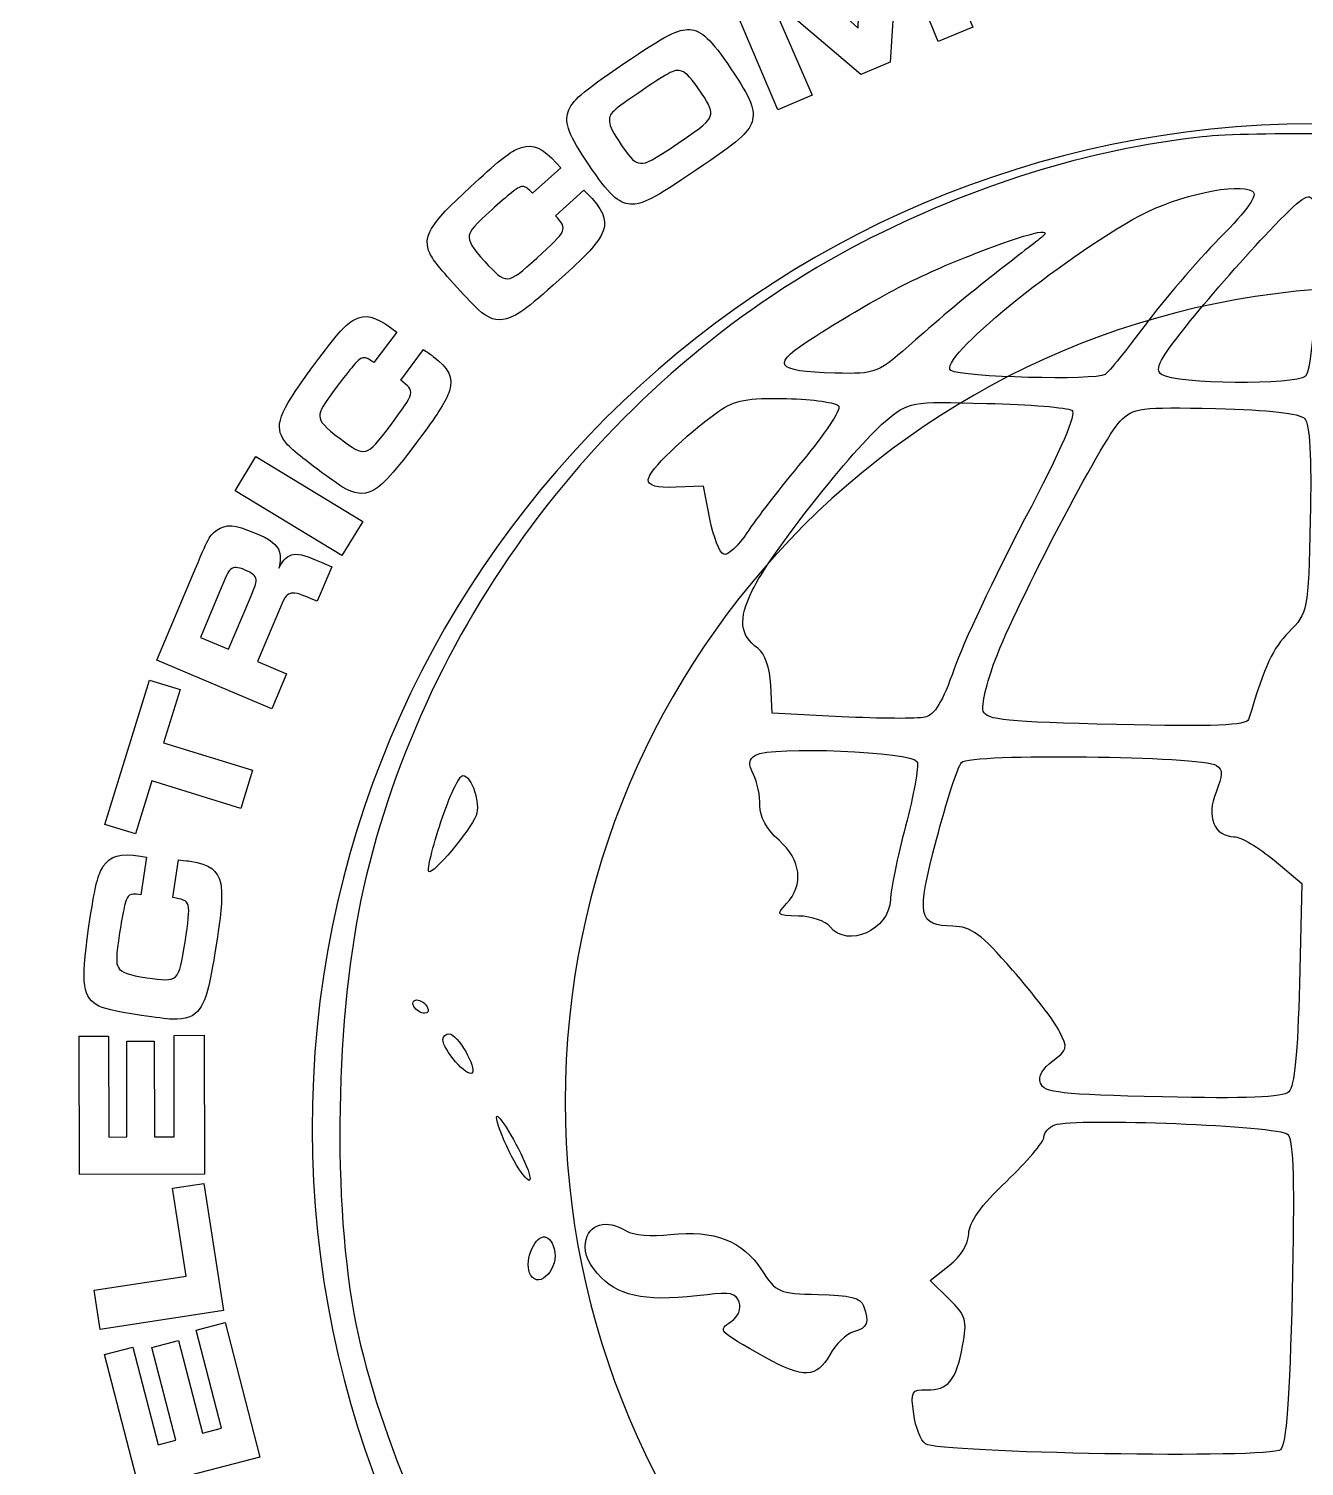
# Model space of a CAD drawing. Header units: millimetres. Extents: x -116 to 73, y -28 to 90.
# Drawn here: x -36.08 to -22.1, y 35.72 to 51.48 of the extents above; entities that cross this region are included whole.
import ezdxf

# ---------------------------------------------------------------- set-up
doc = ezdxf.new("R2010")
doc.units = ezdxf.units.MM
doc.header["$MEASUREMENT"] = 0
doc.layers.add('Layer 1', color=7, linetype='Continuous')

msp = doc.modelspace()

# ---------------------------------------------------------------- linework, layer by layer
at = {"layer": 'Layer 1', "color": 250, "lineweight": 20}
msp.add_open_spline([(-56.5218, 87.4031), (-56.5218, 88.9984), (-55.2166, 90.3036), (-53.6213, 90.3036), (-53.6213, 90.3036), (-53.6213, 90.3036), (10.5777, 90.3036), (10.5777, 90.3036), (10.5777, 90.3036), (12.173, 90.3036), (13.4782, 88.9984), (13.4782, 87.4031), (13.4782, 87.4031), (13.4782, 87.4031), (3.4619, -21.7099), (3.4619, -21.7099), (3.4619, -21.7099), (3.4781, -24.859), (0.6405, -27.6964), (-2.8278, -27.6964), (-2.8278, -27.6964), (-2.8278, -27.6964), (-40.2158, -27.6964), (-40.2158, -27.6964), (-40.2158, -27.6964), (-43.6841, -27.6964), (-46.5217, -24.859), (-46.5078, -21.6863), (-46.5078, -21.6863), (-46.5078, -21.6863), (-56.5218, 87.4031), (-56.5218, 87.4031)], degree=3, knots=[0, 0, 0, 0, 0.1111111, 0.1111111, 0.1111111, 0.1111111, 0.2222222, 0.2222222, 0.2222222, 0.2222222, 0.3333333, 0.3333333, 0.3333333, 0.3333333, 0.4444444, 0.4444444, 0.4444444, 0.4444444, 0.5555556, 0.5555556, 0.5555556, 0.5555556, 0.6666667, 0.6666667, 0.6666667, 0.6666667, 0.7777778, 0.7777778, 0.7777778, 0.7777778, 1, 1, 1, 1], dxfattribs=at)
at = {"layer": 'Layer 1', "color": 250}
for points, knots in [([(-28.407, 51.8489), (-28.407, 51.8489), (-27.8724, 50.5887), (-27.8724, 50.5887), (-27.8724, 50.5887), (-27.8724, 50.5887), (-27.4945, 50.7489), (-27.4945, 50.7489), (-27.4945, 50.7489), (-27.4945, 50.7489), (-27.9039, 51.6878), (-27.9039, 51.6878), (-27.9039, 51.6878), (-27.9039, 51.6878), (-27.8359, 51.7166), (-27.8359, 51.7166), (-27.8359, 51.7166), (-27.8359, 51.7166), (-26.9616, 50.9749), (-26.9616, 50.9749), (-26.9616, 50.9749), (-26.9616, 50.9749), (-26.6424, 51.1103), (-26.6424, 51.1103), (-26.6424, 51.1103), (-26.6424, 51.1103), (-26.568, 52.2544), (-26.568, 52.2544), (-26.568, 52.2544), (-26.568, 52.2544), (-26.5037, 52.2817), (-26.5037, 52.2817), (-26.5037, 52.2817), (-26.5037, 52.2817), (-26.1133, 51.3348), (-26.1133, 51.3348), (-26.1133, 51.3348), (-26.1133, 51.3348), (-25.7354, 51.4951), (-25.7354, 51.4951), (-25.7354, 51.4951), (-25.7354, 51.4951), (-26.27, 52.7553), (-26.27, 52.7553), (-26.27, 52.7553), (-26.27, 52.7553), (-26.9615, 52.4621), (-26.9615, 52.4621), (-26.9615, 52.4621), (-26.9615, 52.4621), (-26.9905, 51.4844), (-26.9905, 51.4844), (-26.9905, 51.4844), (-26.9905, 51.4844), (-27.7117, 52.1438), (-27.7117, 52.1438), (-27.7117, 52.1438), (-27.7117, 52.1438), (-28.407, 51.8489), (-28.407, 51.8489)], [0, 0, 0, 0, 0.0625, 0.0625, 0.0625, 0.0625, 0.125, 0.125, 0.125, 0.125, 0.1875, 0.1875, 0.1875, 0.1875, 0.25, 0.25, 0.25, 0.25, 0.3125, 0.3125, 0.3125, 0.3125, 0.375, 0.375, 0.375, 0.375, 0.4375, 0.4375, 0.4375, 0.4375, 0.5, 0.5, 0.5, 0.5, 0.5625, 0.5625, 0.5625, 0.5625, 0.625, 0.625, 0.625, 0.625, 0.6875, 0.6875, 0.6875, 0.6875, 0.75, 0.75, 0.75, 0.75, 0.8125, 0.8125, 0.8125, 0.8125, 0.875, 0.875, 0.875, 0.875, 1, 1, 1, 1]), ([(-29.559, 51.0941), (-30.0299, 50.7755), (-30.1295, 50.6883), (-30.1726, 50.5651), (-30.1726, 50.5651), (-30.2127, 50.4413), (-30.1607, 50.3056), (-29.9478, 49.9911), (-29.9478, 49.9911), (-29.7236, 49.6595), (-29.621, 49.5629), (-29.4883, 49.5536), (-29.4883, 49.5536), (-29.3579, 49.5476), (-29.2382, 49.6088), (-28.7656, 49.9285), (-28.7656, 49.9285), (-28.2997, 50.2436), (-28.1984, 50.3319), (-28.1554, 50.4552), (-28.1554, 50.4552), (-28.1147, 50.5818), (-28.1652, 50.7113), (-28.3859, 51.0377), (-28.3859, 51.0377), (-28.6056, 51.3624), (-28.7082, 51.4591), (-28.8396, 51.4667), (-28.8396, 51.4667), (-28.9701, 51.4727), (-29.0882, 51.4126), (-29.559, 51.0941)], [0, 0, 0, 0, 0.1111111, 0.1111111, 0.1111111, 0.1111111, 0.2222222, 0.2222222, 0.2222222, 0.2222222, 0.3333333, 0.3333333, 0.3333333, 0.3333333, 0.4444444, 0.4444444, 0.4444444, 0.4444444, 0.5555556, 0.5555556, 0.5555556, 0.5555556, 0.6666667, 0.6666667, 0.6666667, 0.6666667, 0.7777778, 0.7777778, 0.7777778, 0.7777778, 1, 1, 1, 1]), ([(-29.3601, 50.8), (-29.0422, 51.0151), (-28.9979, 51.0376), (-28.9289, 51.0124), (-28.9289, 51.0124), (-28.8735, 50.9929), (-28.8184, 50.9335), (-28.7092, 50.7719), (-28.7092, 50.7719), (-28.6172, 50.6359), (-28.5946, 50.577), (-28.613, 50.5199), (-28.613, 50.5199), (-28.6342, 50.456), (-28.6909, 50.4078), (-28.9646, 50.2226), (-28.9646, 50.2226), (-29.2451, 50.0328), (-29.3109, 49.9983), (-29.3781, 50.0023), (-29.3781, 50.0023), (-29.4407, 50.007), (-29.482, 50.046), (-29.5774, 50.1872), (-29.5774, 50.1872), (-29.6786, 50.3368), (-29.7143, 50.4043), (-29.7182, 50.4611), (-29.7182, 50.4611), (-29.7255, 50.5453), (-29.6933, 50.5747), (-29.3601, 50.8)], [0, 0, 0, 0, 0.1111111, 0.1111111, 0.1111111, 0.1111111, 0.2222222, 0.2222222, 0.2222222, 0.2222222, 0.3333333, 0.3333333, 0.3333333, 0.3333333, 0.4444444, 0.4444444, 0.4444444, 0.4444444, 0.5555556, 0.5555556, 0.5555556, 0.5555556, 0.6666667, 0.6666667, 0.6666667, 0.6666667, 0.7777778, 0.7777778, 0.7777778, 0.7777778, 1, 1, 1, 1]), ([(-20.2673, 50.2499), (-20.1278, 50.232), (-19.6885, 50.1411), (-19.2911, 50.0478), (-19.2911, 50.0478), (-15.4871, 49.1547), (-12.2292, 45.8637), (-11.3858, 42.0622), (-11.3858, 42.0622), (-10.9346, 40.0288), (-11.1515, 37.2193), (-11.8955, 35.4616), (-11.8955, 35.4616), (-12.4704, 34.1033), (-13.5526, 32.5607), (-14.6122, 31.5891), (-14.6122, 31.5891), (-15.982, 30.3332), (-18.2807, 29.2204), (-20.0947, 28.9352), (-20.0947, 28.9352), (-21.8129, 28.665), (-24.0633, 28.8422), (-25.516, 29.3619), (-25.516, 29.3619), (-26.2528, 29.6256), (-27.7842, 30.4557), (-28.4553, 30.9552), (-28.4553, 30.9552), (-29.2481, 31.5453), (-30.3156, 32.656), (-30.8578, 33.455), (-30.8578, 33.455), (-31.614, 34.5693), (-32.3009, 36.1989), (-32.5192, 37.3966), (-32.5192, 37.3966), (-32.7695, 38.7698), (-32.7112, 40.8498), (-32.3849, 42.1906), (-32.3849, 42.1906), (-31.6644, 45.1515), (-29.6347, 47.744), (-26.9498, 49.1333), (-26.9498, 49.1333), (-25.742, 49.7583), (-24.4818, 50.1498), (-23.2222, 50.2915), (-23.2222, 50.2915), (-22.6945, 50.3508), (-20.8526, 50.3249), (-20.2673, 50.2499)], [0, 0, 0, 0, 0.0714286, 0.0714286, 0.0714286, 0.0714286, 0.1428571, 0.1428571, 0.1428571, 0.1428571, 0.2142857, 0.2142857, 0.2142857, 0.2142857, 0.2857143, 0.2857143, 0.2857143, 0.2857143, 0.3571429, 0.3571429, 0.3571429, 0.3571429, 0.4285714, 0.4285714, 0.4285714, 0.4285714, 0.5, 0.5, 0.5, 0.5, 0.5714286, 0.5714286, 0.5714286, 0.5714286, 0.6428571, 0.6428571, 0.6428571, 0.6428571, 0.7142857, 0.7142857, 0.7142857, 0.7142857, 0.7857143, 0.7857143, 0.7857143, 0.7857143, 0.8571429, 0.8571429, 0.8571429, 0.8571429, 1, 1, 1, 1]), ([(-30.3093, 49.4274), (-30.1741, 49.2756), (-30.1772, 49.2699), (-30.5143, 48.9634), (-30.5143, 48.9634), (-30.8407, 48.6664), (-30.8494, 48.6668), (-31.0842, 48.925), (-31.0842, 48.925), (-31.2223, 49.0769), (-31.2655, 49.1486), (-31.2552, 49.2106), (-31.2552, 49.2106), (-31.2468, 49.2654), (-31.1962, 49.3226), (-31.0049, 49.4966), (-31.0049, 49.4966), (-30.935, 49.5601), (-30.8412, 49.64), (-30.7899, 49.6811), (-30.7899, 49.6811), (-30.7188, 49.7374), (-30.6877, 49.7517), (-30.6604, 49.7462), (-30.6604, 49.7462), (-30.633, 49.7405), (-30.6175, 49.7296), (-30.5607, 49.6732), (-30.5607, 49.6732), (-30.5607, 49.6732), (-30.2524, 49.9535), (-30.2524, 49.9535), (-30.2524, 49.9535), (-30.2524, 49.9535), (-30.298, 50.0036), (-30.298, 50.0036), (-30.298, 50.0036), (-30.4499, 50.1707), (-30.551, 50.2148), (-30.6837, 50.1745), (-30.6837, 50.1745), (-30.7824, 50.1457), (-30.8878, 50.0664), (-31.1474, 49.8302), (-31.1474, 49.8302), (-31.6667, 49.3578), (-31.7586, 49.2272), (-31.7003, 49.047), (-31.7003, 49.047), (-31.6721, 48.9673), (-31.6023, 48.8754), (-31.3911, 48.6431), (-31.3911, 48.6431), (-31.2847, 48.5262), (-31.203, 48.4423), (-31.1586, 48.3996), (-31.1586, 48.3996), (-31.0427, 48.2967), (-30.9555, 48.268), (-30.8466, 48.2977), (-30.8466, 48.2977), (-30.7243, 48.3311), (-30.5858, 48.435), (-30.2002, 48.7858), (-30.2002, 48.7858), (-29.9678, 48.9972), (-29.8652, 49.1099), (-29.808, 49.2119), (-29.808, 49.2119), (-29.7378, 49.3451), (-29.7645, 49.4568), (-29.9095, 49.6162), (-29.9095, 49.6162), (-29.9233, 49.6314), (-29.9455, 49.6528), (-29.9996, 49.7091), (-29.9996, 49.7091), (-29.9996, 49.7091), (-30.3093, 49.4274), (-30.3093, 49.4274)], [0, 0, 0, 0, 0.047619, 0.047619, 0.047619, 0.047619, 0.0952381, 0.0952381, 0.0952381, 0.0952381, 0.1428571, 0.1428571, 0.1428571, 0.1428571, 0.1904762, 0.1904762, 0.1904762, 0.1904762, 0.2380952, 0.2380952, 0.2380952, 0.2380952, 0.2857143, 0.2857143, 0.2857143, 0.2857143, 0.3333333, 0.3333333, 0.3333333, 0.3333333, 0.3809524, 0.3809524, 0.3809524, 0.3809524, 0.4285714, 0.4285714, 0.4285714, 0.4285714, 0.4761905, 0.4761905, 0.4761905, 0.4761905, 0.5238095, 0.5238095, 0.5238095, 0.5238095, 0.5714286, 0.5714286, 0.5714286, 0.5714286, 0.6190476, 0.6190476, 0.6190476, 0.6190476, 0.6666667, 0.6666667, 0.6666667, 0.6666667, 0.7142857, 0.7142857, 0.7142857, 0.7142857, 0.7619048, 0.7619048, 0.7619048, 0.7619048, 0.8095238, 0.8095238, 0.8095238, 0.8095238, 0.8571429, 0.8571429, 0.8571429, 0.8571429, 0.9047619, 0.9047619, 0.9047619, 0.9047619, 1, 1, 1, 1]), ([(-23.8993, 49.4302), (-24.7727, 48.9592), (-26.139, 47.841), (-25.9751, 47.7314), (-25.9751, 47.7314), (-25.8632, 47.6566), (-24.3876, 47.6188), (-24.2851, 47.6881), (-24.2851, 47.6881), (-24.2431, 47.7165), (-24.046, 47.9591), (-23.8472, 48.2271), (-23.8472, 48.2271), (-23.6483, 48.4952), (-23.2818, 48.9223), (-23.0327, 49.1764), (-23.0327, 49.1764), (-22.713, 49.5026), (-22.6063, 49.6555), (-22.6697, 49.6967), (-22.6697, 49.6967), (-22.8205, 49.7949), (-23.4934, 49.6491), (-23.8993, 49.4302), (-23.8993, 49.4302), (-23.8993, 49.4302), (-23.8993, 49.4302), (-23.8993, 49.4302)], [0, 0, 0, 0, 0.125, 0.125, 0.125, 0.125, 0.25, 0.25, 0.25, 0.25, 0.375, 0.375, 0.375, 0.375, 0.5, 0.5, 0.5, 0.5, 0.625, 0.625, 0.625, 0.625, 0.75, 0.75, 0.75, 0.75, 1, 1, 1, 1]), ([(-23.3471, 48.2775), (-23.6873, 47.8566), (-23.7491, 47.742), (-23.6658, 47.6866), (-23.6658, 47.6866), (-23.5088, 47.582), (-22.1926, 47.5667), (-22.0863, 47.6682), (-22.0863, 47.6682), (-21.9891, 47.761), (-21.9206, 49.3528), (-22.0037, 49.5857), (-22.0037, 49.5857), (-22.0423, 49.6937), (-22.1251, 49.6376), (-22.4877, 49.2578), (-22.4877, 49.2578), (-22.7283, 49.0058), (-23.1151, 48.5647), (-23.3471, 48.2775)], [0, 0, 0, 0, 0.1666667, 0.1666667, 0.1666667, 0.1666667, 0.3333333, 0.3333333, 0.3333333, 0.3333333, 0.5, 0.5, 0.5, 0.5, 0.6666667, 0.6666667, 0.6666667, 0.6666667, 1, 1, 1, 1]), ([(-25.7012, 49.0156), (-26.3314, 48.7718), (-26.7435, 48.5589), (-27.4625, 48.1054), (-27.4625, 48.1054), (-27.9603, 47.7914), (-27.9216, 47.7204), (-27.2429, 47.7029), (-27.2429, 47.7029), (-26.7879, 47.6911), (-26.7798, 47.6945), (-26.3624, 48.0667), (-26.3624, 48.0667), (-26.1308, 48.2734), (-25.7414, 48.5979), (-25.4971, 48.7879), (-25.4971, 48.7879), (-25.2529, 48.9779), (-25.0214, 49.1586), (-24.9827, 49.1896), (-24.9827, 49.1896), (-24.8316, 49.3104), (-25.1186, 49.241), (-25.7012, 49.0156)], [0, 0, 0, 0, 0.1428571, 0.1428571, 0.1428571, 0.1428571, 0.2857143, 0.2857143, 0.2857143, 0.2857143, 0.4285714, 0.4285714, 0.4285714, 0.4285714, 0.5714286, 0.5714286, 0.5714286, 0.5714286, 0.7142857, 0.7142857, 0.7142857, 0.7142857, 1, 1, 1, 1]), ([(-32.0064, 47.6246), (-31.8449, 47.5013), (-31.8468, 47.4951), (-32.1195, 47.13), (-32.1195, 47.13), (-32.3836, 46.7765), (-32.3922, 46.7753), (-32.6717, 46.9841), (-32.6717, 46.9841), (-32.8362, 47.1069), (-32.8921, 47.1692), (-32.894, 47.232), (-32.894, 47.232), (-32.8961, 47.2874), (-32.8572, 47.3532), (-32.7025, 47.5604), (-32.7025, 47.5604), (-32.646, 47.636), (-32.569, 47.7322), (-32.5264, 47.7824), (-32.5264, 47.7824), (-32.4675, 47.8511), (-32.4396, 47.8712), (-32.4117, 47.8709), (-32.4117, 47.8709), (-32.3837, 47.8705), (-32.3665, 47.8628), (-32.2999, 47.8181), (-32.2999, 47.8181), (-32.2999, 47.8181), (-32.0506, 48.152), (-32.0506, 48.152), (-32.0506, 48.152), (-32.0506, 48.152), (-32.1049, 48.1925), (-32.1049, 48.1925), (-32.1049, 48.1925), (-32.2858, 48.3275), (-32.3933, 48.3517), (-32.516, 48.2869), (-32.516, 48.2869), (-32.6074, 48.2399), (-32.6958, 48.1421), (-32.9058, 47.8608), (-32.9058, 47.8608), (-33.3258, 47.2984), (-33.3914, 47.1526), (-33.2998, 46.9868), (-33.2998, 46.9868), (-33.2569, 46.9139), (-33.1711, 46.8369), (-32.9194, 46.649), (-32.9194, 46.649), (-32.7928, 46.5544), (-32.6966, 46.4877), (-32.6449, 46.4541), (-32.6449, 46.4541), (-32.5116, 46.3752), (-32.4206, 46.3635), (-32.3193, 46.4134), (-32.3193, 46.4134), (-32.2056, 46.4695), (-32.0893, 46.5978), (-31.7773, 47.0155), (-31.7773, 47.0155), (-31.5894, 47.2671), (-31.51, 47.3972), (-31.4733, 47.5083), (-31.4733, 47.5083), (-31.4297, 47.6524), (-31.4772, 47.757), (-31.6498, 47.8859), (-31.6498, 47.8859), (-31.6662, 47.8982), (-31.6921, 47.915), (-31.7558, 47.96), (-31.7558, 47.96), (-31.7558, 47.96), (-32.0064, 47.6246), (-32.0064, 47.6246)], [0, 0, 0, 0, 0.047619, 0.047619, 0.047619, 0.047619, 0.0952381, 0.0952381, 0.0952381, 0.0952381, 0.1428571, 0.1428571, 0.1428571, 0.1428571, 0.1904762, 0.1904762, 0.1904762, 0.1904762, 0.2380952, 0.2380952, 0.2380952, 0.2380952, 0.2857143, 0.2857143, 0.2857143, 0.2857143, 0.3333333, 0.3333333, 0.3333333, 0.3333333, 0.3809524, 0.3809524, 0.3809524, 0.3809524, 0.4285714, 0.4285714, 0.4285714, 0.4285714, 0.4761905, 0.4761905, 0.4761905, 0.4761905, 0.5238095, 0.5238095, 0.5238095, 0.5238095, 0.5714286, 0.5714286, 0.5714286, 0.5714286, 0.6190476, 0.6190476, 0.6190476, 0.6190476, 0.6666667, 0.6666667, 0.6666667, 0.6666667, 0.7142857, 0.7142857, 0.7142857, 0.7142857, 0.7619048, 0.7619048, 0.7619048, 0.7619048, 0.8095238, 0.8095238, 0.8095238, 0.8095238, 0.8571429, 0.8571429, 0.8571429, 0.8571429, 0.9047619, 0.9047619, 0.9047619, 0.9047619, 1, 1, 1, 1]), ([(-28.52, 47.2836), (-28.8967, 47.0144), (-29.2899, 46.633), (-29.2922, 46.5347), (-29.2922, 46.5347), (-29.2937, 46.4679), (-29.2031, 46.4429), (-28.9909, 46.4515), (-28.9909, 46.4515), (-28.9909, 46.4515), (-28.6873, 46.4639), (-28.6873, 46.4639), (-28.6873, 46.4639), (-28.6873, 46.4639), (-28.6175, 46.1049), (-28.6175, 46.1049), (-28.6175, 46.1049), (-28.5791, 45.9074), (-28.5107, 45.7326), (-28.4655, 45.7164), (-28.4655, 45.7164), (-28.4203, 45.7003), (-28.3055, 45.8067), (-28.2104, 45.9529), (-28.2104, 45.9529), (-28.1153, 46.0991), (-27.8405, 46.4549), (-27.5997, 46.7437), (-27.5997, 46.7437), (-27.359, 47.0324), (-27.1809, 47.3008), (-27.2038, 47.34), (-27.2038, 47.34), (-27.2268, 47.3791), (-27.4844, 47.4168), (-27.7762, 47.4236), (-27.7762, 47.4236), (-28.2074, 47.4337), (-28.3467, 47.4075), (-28.52, 47.2836), (-28.52, 47.2836), (-28.52, 47.2836), (-28.52, 47.2836), (-28.52, 47.2836)], [0, 0, 0, 0, 0.0833333, 0.0833333, 0.0833333, 0.0833333, 0.1666667, 0.1666667, 0.1666667, 0.1666667, 0.25, 0.25, 0.25, 0.25, 0.3333333, 0.3333333, 0.3333333, 0.3333333, 0.4166667, 0.4166667, 0.4166667, 0.4166667, 0.5, 0.5, 0.5, 0.5, 0.5833333, 0.5833333, 0.5833333, 0.5833333, 0.6666667, 0.6666667, 0.6666667, 0.6666667, 0.75, 0.75, 0.75, 0.75, 0.8333333, 0.8333333, 0.8333333, 0.8333333, 1, 1, 1, 1]), ([(-26.6968, 47.1713), (-27.0447, 46.8799), (-27.9699, 45.7029), (-28.1527, 45.3189), (-28.1527, 45.3189), (-28.3071, 44.9946), (-28.2919, 44.8386), (-28.0909, 44.6866), (-28.0909, 44.6866), (-28.0132, 44.6278), (-27.9595, 44.4742), (-27.9502, 44.2836), (-27.9502, 44.2836), (-27.9502, 44.2836), (-27.9351, 43.9757), (-27.9351, 43.9757), (-27.9351, 43.9757), (-27.9351, 43.9757), (-27.173, 43.9366), (-27.173, 43.9366), (-27.173, 43.9366), (-26.7539, 43.9152), (-26.3438, 43.9127), (-26.2617, 43.9311), (-26.2617, 43.9311), (-26.1523, 43.9556), (-26.0663, 44.0975), (-25.9391, 44.4627), (-25.9391, 44.4627), (-25.8438, 44.7367), (-25.4962, 45.4736), (-25.1668, 46.1002), (-25.1668, 46.1002), (-24.7577, 46.8785), (-24.5938, 47.257), (-24.6497, 47.2948), (-24.6497, 47.2948), (-24.6947, 47.3252), (-25.1144, 47.3595), (-25.5823, 47.3711), (-25.5823, 47.3711), (-26.4322, 47.3921), (-26.4333, 47.3919), (-26.6968, 47.1713)], [0, 0, 0, 0, 0.0833333, 0.0833333, 0.0833333, 0.0833333, 0.1666667, 0.1666667, 0.1666667, 0.1666667, 0.25, 0.25, 0.25, 0.25, 0.3333333, 0.3333333, 0.3333333, 0.3333333, 0.4166667, 0.4166667, 0.4166667, 0.4166667, 0.5, 0.5, 0.5, 0.5, 0.5833333, 0.5833333, 0.5833333, 0.5833333, 0.6666667, 0.6666667, 0.6666667, 0.6666667, 0.75, 0.75, 0.75, 0.75, 0.8333333, 0.8333333, 0.8333333, 0.8333333, 1, 1, 1, 1]), ([(-24.12, 47.1745), (-24.3103, 46.9806), (-25.2537, 45.1784), (-25.4902, 44.5569), (-25.4902, 44.5569), (-25.5839, 44.3108), (-25.6425, 44.0587), (-25.6204, 43.9968), (-25.6204, 43.9968), (-25.5861, 43.9009), (-25.3701, 43.8793), (-24.1594, 43.851), (-24.1594, 43.851), (-23.0848, 43.8258), (-22.7319, 43.8397), (-22.7111, 43.9079), (-22.7111, 43.9079), (-22.5238, 44.5201), (-22.4508, 44.6784), (-22.2703, 44.8639), (-22.2703, 44.8639), (-22.0599, 45.0801), (-22.0597, 45.0816), (-22.0359, 46.0973), (-22.0359, 46.0973), (-22.0196, 46.7914), (-22.0391, 47.1426), (-22.0972, 47.2034), (-22.0972, 47.2034), (-22.1541, 47.2631), (-22.477, 47.2995), (-23.0727, 47.3135), (-23.0727, 47.3135), (-23.9024, 47.3329), (-23.9739, 47.3234), (-24.12, 47.1745)], [0, 0, 0, 0, 0.1, 0.1, 0.1, 0.1, 0.2, 0.2, 0.2, 0.2, 0.3, 0.3, 0.3, 0.3, 0.4, 0.4, 0.4, 0.4, 0.5, 0.5, 0.5, 0.5, 0.6, 0.6, 0.6, 0.6, 0.7, 0.7, 0.7, 0.7, 0.8, 0.8, 0.8, 0.8, 1, 1, 1, 1]), ([(-33.8208, 46.4132), (-33.8208, 46.4132), (-32.6503, 45.7032), (-32.6503, 45.7032), (-32.6503, 45.7032), (-32.6503, 45.7032), (-32.4235, 46.077), (-32.4235, 46.077), (-32.4235, 46.077), (-32.4235, 46.077), (-33.594, 46.7869), (-33.594, 46.7869), (-33.594, 46.7869), (-33.594, 46.7869), (-33.8208, 46.4132), (-33.8208, 46.4132)], [0, 0, 0, 0, 0.2, 0.2, 0.2, 0.2, 0.4, 0.4, 0.4, 0.4, 0.6, 0.6, 0.6, 0.6, 1, 1, 1, 1]), ([(-33.419, 44.0238), (-33.419, 44.0238), (-33.2572, 44.4076), (-33.2572, 44.4076), (-33.2572, 44.4076), (-33.2572, 44.4076), (-33.5768, 44.5424), (-33.5768, 44.5424), (-33.5768, 44.5424), (-33.5768, 44.5424), (-33.3479, 45.0852), (-33.3479, 45.0852), (-33.3479, 45.0852), (-33.281, 45.2441), (-33.2653, 45.2709), (-33.2238, 45.2846), (-33.2238, 45.2846), (-33.1788, 45.3013), (-33.1303, 45.2898), (-32.9885, 45.2299), (-32.9885, 45.2299), (-32.9885, 45.2299), (-32.9223, 45.202), (-32.9223, 45.202), (-32.9223, 45.202), (-32.9223, 45.202), (-32.7628, 45.5803), (-32.7628, 45.5803), (-32.7628, 45.5803), (-32.7628, 45.5803), (-32.8801, 45.6297), (-32.8801, 45.6297), (-32.8801, 45.6297), (-33.1681, 45.7601), (-33.2392, 45.7499), (-33.344, 45.5647), (-33.344, 45.5647), (-33.3219, 45.6489), (-33.3219, 45.6912), (-33.3362, 45.7418), (-33.3362, 45.7418), (-33.3629, 45.8266), (-33.4268, 45.8758), (-33.6083, 45.9523), (-33.6083, 45.9523), (-33.8258, 46.044), (-33.9229, 46.0515), (-34.0222, 45.9798), (-34.0222, 45.9798), (-34.1056, 45.9192), (-34.1056, 45.9192), (-34.2891, 45.4842), (-34.2891, 45.4842), (-34.2891, 45.4842), (-34.6805, 44.5556), (-34.6805, 44.5556), (-34.6805, 44.5556), (-34.6805, 44.5556), (-33.419, 44.0238), (-33.419, 44.0238)], [0, 0, 0, 0, 0.0625, 0.0625, 0.0625, 0.0625, 0.125, 0.125, 0.125, 0.125, 0.1875, 0.1875, 0.1875, 0.1875, 0.25, 0.25, 0.25, 0.25, 0.3125, 0.3125, 0.3125, 0.3125, 0.375, 0.375, 0.375, 0.375, 0.4375, 0.4375, 0.4375, 0.4375, 0.5, 0.5, 0.5, 0.5, 0.5625, 0.5625, 0.5625, 0.5625, 0.625, 0.625, 0.625, 0.625, 0.6875, 0.6875, 0.6875, 0.6875, 0.75, 0.75, 0.75, 0.75, 0.8125, 0.8125, 0.8125, 0.8125, 0.875, 0.875, 0.875, 0.875, 1, 1, 1, 1]), ([(-33.8926, 44.6756), (-33.8926, 44.6756), (-34.2029, 44.8064), (-34.2029, 44.8064), (-34.2029, 44.8064), (-34.2029, 44.8064), (-33.9749, 45.3473), (-33.9749, 45.3473), (-33.9749, 45.3473), (-33.8979, 45.5242), (-33.8963, 45.5281), (-33.8711, 45.5508), (-33.8711, 45.5508), (-33.839, 45.5797), (-33.7947, 45.5787), (-33.7135, 45.5445), (-33.7135, 45.5445), (-33.6321, 45.5102), (-33.599, 45.4829), (-33.5927, 45.44), (-33.5927, 45.44), (-33.5886, 45.4072), (-33.5886, 45.4072), (-33.6646, 45.2165), (-33.6646, 45.2165), (-33.6646, 45.2165), (-33.8926, 44.6756), (-33.8926, 44.6756)], [0, 0, 0, 0, 0.125, 0.125, 0.125, 0.125, 0.25, 0.25, 0.25, 0.25, 0.375, 0.375, 0.375, 0.375, 0.5, 0.5, 0.5, 0.5, 0.625, 0.625, 0.625, 0.625, 0.75, 0.75, 0.75, 0.75, 1, 1, 1, 1]), ([(-35.2485, 42.7545), (-35.2485, 42.7545), (-34.9152, 42.6513), (-34.9152, 42.6513), (-34.9152, 42.6513), (-34.9152, 42.6513), (-34.7351, 43.2337), (-34.7351, 43.2337), (-34.7351, 43.2337), (-34.7351, 43.2337), (-33.7605, 42.9321), (-33.7605, 42.9321), (-33.7605, 42.9321), (-33.7605, 42.9321), (-33.6312, 43.3498), (-33.6312, 43.3498), (-33.6312, 43.3498), (-33.6312, 43.3498), (-34.6057, 43.6513), (-34.6057, 43.6513), (-34.6057, 43.6513), (-34.6057, 43.6513), (-34.4256, 44.2337), (-34.4256, 44.2337), (-34.4256, 44.2337), (-34.4256, 44.2337), (-34.7589, 44.3368), (-34.7589, 44.3368), (-34.7589, 44.3368), (-34.7589, 44.3368), (-35.2485, 42.7545), (-35.2485, 42.7545)], [0, 0, 0, 0, 0.1111111, 0.1111111, 0.1111111, 0.1111111, 0.2222222, 0.2222222, 0.2222222, 0.2222222, 0.3333333, 0.3333333, 0.3333333, 0.3333333, 0.4444444, 0.4444444, 0.4444444, 0.4444444, 0.5555556, 0.5555556, 0.5555556, 0.5555556, 0.6666667, 0.6666667, 0.6666667, 0.6666667, 0.7777778, 0.7777778, 0.7777778, 0.7777778, 1, 1, 1, 1]), ([(-28.1169, 43.5158), (-28.1935, 43.4697), (-28.1988, 43.4206), (-28.14, 43.3042), (-28.14, 43.3042), (-28.0978, 43.2208), (-28.0654, 43.0666), (-28.0679, 42.9616), (-28.0679, 42.9616), (-28.0707, 42.8385), (-27.9964, 42.7035), (-27.8587, 42.5821), (-27.8587, 42.5821), (-27.6165, 42.3684), (-27.584, 42.0923), (-27.7772, 41.8886), (-27.7772, 41.8886), (-27.8945, 41.765), (-27.8879, 41.7583), (-27.644, 41.7526), (-27.644, 41.7526), (-27.5029, 41.7493), (-27.3479, 41.6966), (-27.2996, 41.6355), (-27.2996, 41.6355), (-27.1082, 41.3936), (-26.6468, 41.6011), (-26.6381, 41.933), (-26.6381, 41.933), (-26.6356, 42.0406), (-26.5604, 42.4031), (-26.4716, 42.7385), (-26.4716, 42.7385), (-26.3828, 43.074), (-26.3256, 43.3915), (-26.3443, 43.444), (-26.3443, 43.444), (-26.3839, 43.5549), (-27.9467, 43.6181), (-28.1169, 43.5158), (-28.1169, 43.5158), (-28.1169, 43.5158), (-28.1169, 43.5158), (-28.1169, 43.5158)], [0, 0, 0, 0, 0.0833333, 0.0833333, 0.0833333, 0.0833333, 0.1666667, 0.1666667, 0.1666667, 0.1666667, 0.25, 0.25, 0.25, 0.25, 0.3333333, 0.3333333, 0.3333333, 0.3333333, 0.4166667, 0.4166667, 0.4166667, 0.4166667, 0.5, 0.5, 0.5, 0.5, 0.5833333, 0.5833333, 0.5833333, 0.5833333, 0.6666667, 0.6666667, 0.6666667, 0.6666667, 0.75, 0.75, 0.75, 0.75, 0.8333333, 0.8333333, 0.8333333, 0.8333333, 1, 1, 1, 1]), ([(-25.859, 43.4366), (-25.9002, 43.3876), (-26.0236, 43.0063), (-26.1334, 42.5892), (-26.1334, 42.5892), (-26.3552, 41.7466), (-26.3367, 41.6493), (-25.9527, 41.6403), (-25.9527, 41.6403), (-25.7519, 41.6356), (-25.6477, 41.5591), (-25.2985, 41.1596), (-25.2985, 41.1596), (-25.0701, 40.8983), (-24.8384, 40.5958), (-24.7836, 40.4874), (-24.7836, 40.4874), (-24.6911, 40.3043), (-24.6964, 40.2815), (-24.8592, 40.1646), (-24.8592, 40.1646), (-24.9716, 40.0838), (-25.0191, 39.996), (-24.9918, 39.9194), (-24.9918, 39.9194), (-24.9546, 39.8154), (-24.7835, 39.7963), (-23.6542, 39.7698), (-23.6542, 39.7698), (-22.7438, 39.7485), (-22.3327, 39.7648), (-22.27, 39.8246), (-22.27, 39.8246), (-22.2085, 39.8833), (-22.1728, 40.2508), (-22.1551, 41.0087), (-22.1551, 41.0087), (-22.1551, 41.0087), (-22.1293, 42.1077), (-22.1293, 42.1077), (-22.1293, 42.1077), (-22.1293, 42.1077), (-22.4322, 42.3632), (-22.4322, 42.3632), (-22.4322, 42.3632), (-22.5987, 42.5036), (-22.7966, 42.62), (-22.8719, 42.6218), (-22.8719, 42.6218), (-23.0919, 42.6269), (-23.1775, 42.8405), (-23.0679, 43.1113), (-23.0679, 43.1113), (-22.9938, 43.2946), (-22.9927, 43.3557), (-23.0626, 43.4025), (-23.0626, 43.4025), (-23.2186, 43.5068), (-25.774, 43.5378), (-25.859, 43.4365), (-25.859, 43.4365), (-25.859, 43.4365), (-25.859, 43.4366), (-25.859, 43.4366)], [0, 0, 0, 0, 0.0588235, 0.0588235, 0.0588235, 0.0588235, 0.1176471, 0.1176471, 0.1176471, 0.1176471, 0.1764706, 0.1764706, 0.1764706, 0.1764706, 0.2352941, 0.2352941, 0.2352941, 0.2352941, 0.2941176, 0.2941176, 0.2941176, 0.2941176, 0.3529412, 0.3529412, 0.3529412, 0.3529412, 0.4117647, 0.4117647, 0.4117647, 0.4117647, 0.4705882, 0.4705882, 0.4705882, 0.4705882, 0.5294118, 0.5294118, 0.5294118, 0.5294118, 0.5882353, 0.5882353, 0.5882353, 0.5882353, 0.6470588, 0.6470588, 0.6470588, 0.6470588, 0.7058824, 0.7058824, 0.7058824, 0.7058824, 0.7647059, 0.7647059, 0.7647059, 0.7647059, 0.8235294, 0.8235294, 0.8235294, 0.8235294, 0.8823529, 0.8823529, 0.8823529, 0.8823529, 1, 1, 1, 1]), ([(-31.5661, 42.7852), (-31.6583, 42.5055), (-31.7179, 42.2601), (-31.6987, 42.24), (-31.6987, 42.24), (-31.6587, 42.1981), (-31.2428, 42.6897), (-31.1803, 42.8527), (-31.1803, 42.8527), (-31.1284, 42.9882), (-31.2282, 43.2898), (-31.3256, 43.2921), (-31.3256, 43.2921), (-31.3657, 43.2931), (-31.4739, 43.0649), (-31.5661, 42.7852), (-31.5661, 42.7852), (-31.5661, 42.7852), (-31.5661, 42.7852), (-31.5661, 42.7852)], [0, 0, 0, 0, 0.1666667, 0.1666667, 0.1666667, 0.1666667, 0.3333333, 0.3333333, 0.3333333, 0.3333333, 0.5, 0.5, 0.5, 0.5, 0.6666667, 0.6666667, 0.6666667, 0.6666667, 1, 1, 1, 1]), ([(-34.5048, 41.9543), (-34.3042, 41.9219), (-34.3031, 41.9156), (-34.3712, 41.465), (-34.3712, 41.465), (-34.437, 41.0286), (-34.4441, 41.0236), (-34.7891, 41.0757), (-34.7891, 41.0757), (-34.992, 41.1063), (-35.0708, 41.1348), (-35.102, 41.1893), (-35.102, 41.1893), (-35.1301, 41.2372), (-35.1268, 41.3134), (-35.0882, 41.5692), (-35.0882, 41.5692), (-35.0741, 41.6625), (-35.0517, 41.7837), (-35.0378, 41.8481), (-35.0378, 41.8481), (-35.0182, 41.9365), (-35.0031, 41.9673), (-34.9784, 41.9801), (-34.9784, 41.9801), (-34.9536, 41.9931), (-34.9347, 41.9944), (-34.855, 41.9864), (-34.855, 41.9864), (-34.855, 41.9864), (-34.7927, 42.3984), (-34.7927, 42.3984), (-34.7927, 42.3984), (-34.7927, 42.3984), (-34.8597, 42.4086), (-34.8597, 42.4086), (-34.8597, 42.4086), (-35.083, 42.4422), (-35.1892, 42.4127), (-35.2667, 42.2978), (-35.2667, 42.2978), (-35.3251, 42.2131), (-35.3568, 42.0851), (-35.4093, 41.7381), (-35.4093, 41.7381), (-35.5141, 41.0439), (-35.5031, 40.8845), (-35.3441, 40.7817), (-35.3441, 40.7817), (-35.2718, 40.7376), (-35.1598, 40.7102), (-34.8494, 40.6634), (-34.8494, 40.6634), (-34.693, 40.6397), (-34.5766, 40.6263), (-34.5153, 40.6211), (-34.5153, 40.6211), (-34.3606, 40.6145), (-34.2747, 40.6471), (-34.2089, 40.7389), (-34.2089, 40.7389), (-34.1352, 40.842), (-34.0932, 41.01), (-34.0154, 41.5255), (-34.0154, 41.5255), (-33.9685, 41.8361), (-33.96, 41.9882), (-33.98, 42.1034), (-33.98, 42.1034), (-34.0096, 42.2511), (-34.1007, 42.3209), (-34.3139, 42.3531), (-34.3139, 42.3531), (-34.3341, 42.3562), (-34.3648, 42.3588), (-34.4423, 42.3684), (-34.4423, 42.3684), (-34.4423, 42.3684), (-34.5048, 41.9543), (-34.5048, 41.9543)], [0, 0, 0, 0, 0.047619, 0.047619, 0.047619, 0.047619, 0.0952381, 0.0952381, 0.0952381, 0.0952381, 0.1428571, 0.1428571, 0.1428571, 0.1428571, 0.1904762, 0.1904762, 0.1904762, 0.1904762, 0.2380952, 0.2380952, 0.2380952, 0.2380952, 0.2857143, 0.2857143, 0.2857143, 0.2857143, 0.3333333, 0.3333333, 0.3333333, 0.3333333, 0.3809524, 0.3809524, 0.3809524, 0.3809524, 0.4285714, 0.4285714, 0.4285714, 0.4285714, 0.4761905, 0.4761905, 0.4761905, 0.4761905, 0.5238095, 0.5238095, 0.5238095, 0.5238095, 0.5714286, 0.5714286, 0.5714286, 0.5714286, 0.6190476, 0.6190476, 0.6190476, 0.6190476, 0.6666667, 0.6666667, 0.6666667, 0.6666667, 0.7142857, 0.7142857, 0.7142857, 0.7142857, 0.7619048, 0.7619048, 0.7619048, 0.7619048, 0.8095238, 0.8095238, 0.8095238, 0.8095238, 0.8571429, 0.8571429, 0.8571429, 0.8571429, 0.9047619, 0.9047619, 0.9047619, 0.9047619, 1, 1, 1, 1]), ([(-31.8617, 40.7613), (-31.8379, 40.7208), (-31.7858, 40.6869), (-31.7459, 40.686), (-31.7459, 40.686), (-31.7059, 40.685), (-31.6927, 40.7174), (-31.7164, 40.7579), (-31.7164, 40.7579), (-31.7402, 40.7985), (-31.7923, 40.8324), (-31.8322, 40.8333), (-31.8322, 40.8333), (-31.8722, 40.8342), (-31.8854, 40.8018), (-31.8617, 40.7613)], [0, 0, 0, 0, 0.2, 0.2, 0.2, 0.2, 0.4, 0.4, 0.4, 0.4, 0.6, 0.6, 0.6, 0.6, 1, 1, 1, 1]), ([(-35.5282, 38.9193), (-35.5282, 38.9193), (-34.1591, 38.9219), (-34.1591, 38.9219), (-34.1591, 38.9219), (-34.1591, 38.9219), (-34.1621, 40.4448), (-34.1621, 40.4448), (-34.1621, 40.4448), (-34.1621, 40.4448), (-34.4905, 40.4442), (-34.4905, 40.4442), (-34.4905, 40.4442), (-34.4905, 40.4442), (-34.4883, 39.3317), (-34.4883, 39.3317), (-34.4883, 39.3317), (-34.4883, 39.3317), (-34.706, 39.3313), (-34.706, 39.3313), (-34.706, 39.3313), (-34.706, 39.3313), (-34.7079, 40.3802), (-34.7079, 40.3802), (-34.7079, 40.3802), (-34.7079, 40.3802), (-35.0096, 40.3796), (-35.0096, 40.3796), (-35.0096, 40.3796), (-35.0096, 40.3796), (-35.0077, 39.3308), (-35.0077, 39.3308), (-35.0077, 39.3308), (-35.0077, 39.3308), (-35.2068, 39.3305), (-35.2068, 39.3305), (-35.2068, 39.3305), (-35.2068, 39.3305), (-35.2088, 40.4346), (-35.2088, 40.4346), (-35.2088, 40.4346), (-35.2088, 40.4346), (-35.531, 40.4339), (-35.531, 40.4339), (-35.531, 40.4339), (-35.531, 40.4339), (-35.5282, 38.9193), (-35.5282, 38.9193)], [0, 0, 0, 0, 0.0769231, 0.0769231, 0.0769231, 0.0769231, 0.1538462, 0.1538462, 0.1538462, 0.1538462, 0.2307692, 0.2307692, 0.2307692, 0.2307692, 0.3076923, 0.3076923, 0.3076923, 0.3076923, 0.3846154, 0.3846154, 0.3846154, 0.3846154, 0.4615385, 0.4615385, 0.4615385, 0.4615385, 0.5384615, 0.5384615, 0.5384615, 0.5384615, 0.6153846, 0.6153846, 0.6153846, 0.6153846, 0.6923077, 0.6923077, 0.6923077, 0.6923077, 0.7692308, 0.7692308, 0.7692308, 0.7692308, 0.8461538, 0.8461538, 0.8461538, 0.8461538, 1, 1, 1, 1]), ([(-31.5431, 40.3986), (-31.5457, 40.2903), (-31.278, 39.9814), (-31.2252, 40.0317), (-31.2252, 40.0317), (-31.1664, 40.0875), (-31.3846, 40.4595), (-31.4774, 40.4617), (-31.4774, 40.4617), (-31.5127, 40.4625), (-31.5423, 40.4341), (-31.5432, 40.3986), (-31.5432, 40.3986), (-31.5432, 40.3986), (-31.5431, 40.3986), (-31.5431, 40.3986)], [0, 0, 0, 0, 0.2, 0.2, 0.2, 0.2, 0.4, 0.4, 0.4, 0.4, 0.6, 0.6, 0.6, 0.6, 1, 1, 1, 1]), ([(-30.8439, 39.2288), (-30.7044, 38.922), (-30.5233, 38.7181), (-30.6106, 38.9661), (-30.6106, 38.9661), (-30.6832, 39.1727), (-30.9232, 39.5859), (-30.9537, 39.5568), (-30.9537, 39.5568), (-30.9688, 39.5424), (-30.9194, 39.3948), (-30.8439, 39.2288)], [0, 0, 0, 0, 0.25, 0.25, 0.25, 0.25, 0.5, 0.5, 0.5, 0.5, 1, 1, 1, 1]), ([(-24.8375, 39.4628), (-24.9013, 39.44), (-24.9544, 39.3794), (-24.9556, 39.3281), (-24.9556, 39.3281), (-24.9568, 39.2768), (-25.1418, 39.0593), (-25.3666, 38.8447), (-25.3666, 38.8447), (-25.6469, 38.5773), (-25.7768, 38.3968), (-25.7797, 38.2707), (-25.7797, 38.2707), (-25.7824, 38.1572), (-25.8641, 38.024), (-25.9931, 37.9227), (-25.9931, 37.9227), (-25.9931, 37.9227), (-26.2022, 37.7585), (-26.2022, 37.7585), (-26.2022, 37.7585), (-26.2022, 37.7585), (-25.9951, 37.5549), (-25.9951, 37.5549), (-25.9951, 37.5549), (-25.8077, 37.3705), (-25.7936, 37.3221), (-25.8464, 37.0428), (-25.8464, 37.0428), (-25.9187, 36.6606), (-26.0044, 36.5549), (-26.2378, 36.5604), (-26.2378, 36.5604), (-26.4071, 36.5643), (-26.4173, 36.5456), (-26.383, 36.2972), (-26.383, 36.2972), (-26.3626, 36.1501), (-26.3046, 36.0021), (-26.254, 35.9683), (-26.254, 35.9683), (-26.0992, 35.8649), (-22.4656, 35.8038), (-22.3617, 35.9029), (-22.3617, 35.9029), (-22.2976, 35.964), (-22.2617, 36.4495), (-22.2341, 37.6293), (-22.2341, 37.6293), (-22.2065, 38.8091), (-22.2196, 39.2957), (-22.2808, 39.3598), (-22.2808, 39.3598), (-22.3706, 39.4539), (-24.6099, 39.5441), (-24.8375, 39.4628), (-24.8375, 39.4628), (-24.8375, 39.4628), (-24.8375, 39.4628), (-24.8375, 39.4628)], [0, 0, 0, 0, 0.0625, 0.0625, 0.0625, 0.0625, 0.125, 0.125, 0.125, 0.125, 0.1875, 0.1875, 0.1875, 0.1875, 0.25, 0.25, 0.25, 0.25, 0.3125, 0.3125, 0.3125, 0.3125, 0.375, 0.375, 0.375, 0.375, 0.4375, 0.4375, 0.4375, 0.4375, 0.5, 0.5, 0.5, 0.5, 0.5625, 0.5625, 0.5625, 0.5625, 0.625, 0.625, 0.625, 0.625, 0.6875, 0.6875, 0.6875, 0.6875, 0.75, 0.75, 0.75, 0.75, 0.8125, 0.8125, 0.8125, 0.8125, 0.875, 0.875, 0.875, 0.875, 1, 1, 1, 1]), ([(-35.3009, 37.2194), (-35.3009, 37.2194), (-33.948, 37.4285), (-33.948, 37.4285), (-33.948, 37.4285), (-33.948, 37.4285), (-34.1634, 38.8219), (-34.1634, 38.8219), (-34.1634, 38.8219), (-34.1634, 38.8219), (-34.5081, 38.7686), (-34.5081, 38.7686), (-34.5081, 38.7686), (-34.5081, 38.7686), (-34.3596, 37.8072), (-34.3596, 37.8072), (-34.3596, 37.8072), (-34.3596, 37.8072), (-35.3677, 37.6515), (-35.3677, 37.6515), (-35.3677, 37.6515), (-35.3677, 37.6515), (-35.3009, 37.2194), (-35.3009, 37.2194)], [0, 0, 0, 0, 0.1428571, 0.1428571, 0.1428571, 0.1428571, 0.2857143, 0.2857143, 0.2857143, 0.2857143, 0.4285714, 0.4285714, 0.4285714, 0.4285714, 0.5714286, 0.5714286, 0.5714286, 0.5714286, 0.7142857, 0.7142857, 0.7142857, 0.7142857, 1, 1, 1, 1]), ([(-30.5849, 38.0689), (-30.617, 37.9882), (-30.6157, 37.8754), (-30.5822, 37.8183), (-30.5822, 37.8183), (-30.4857, 37.6536), (-30.264, 37.8999), (-30.3239, 38.1053), (-30.3239, 38.1053), (-30.3785, 38.2925), (-30.5031, 38.2752), (-30.5849, 38.0689)], [0, 0, 0, 0, 0.25, 0.25, 0.25, 0.25, 0.5, 0.5, 0.5, 0.5, 1, 1, 1, 1]), ([(-29.9817, 38.1726), (-29.9991, 38.0484), (-29.9432, 37.9256), (-29.807, 37.7888), (-29.807, 37.7888), (-29.5919, 37.5729), (-29.2687, 37.5207), (-28.6481, 37.6017), (-28.6481, 37.6017), (-28.399, 37.6342), (-28.3306, 37.6186), (-28.2957, 37.521), (-28.2957, 37.521), (-28.2695, 37.4475), (-28.3041, 37.3641), (-28.3838, 37.3086), (-28.3838, 37.3086), (-28.5312, 37.206), (-28.5367, 37.2118), (-28.007, 36.914), (-28.007, 36.914), (-27.595, 36.6824), (-27.4425, 36.6888), (-27.3031, 36.9435), (-27.3031, 36.9435), (-27.2398, 37.0591), (-27.1219, 37.173), (-27.041, 37.1966), (-27.041, 37.1966), (-26.885, 37.2421), (-26.8657, 37.2924), (-26.9323, 37.479), (-26.9323, 37.479), (-26.964, 37.5677), (-27.0808, 37.5974), (-27.4286, 37.6056), (-27.4286, 37.6056), (-27.8671, 37.6159), (-27.8896, 37.6256), (-28.0504, 37.8742), (-28.0504, 37.8742), (-28.2563, 38.1925), (-28.5729, 38.3154), (-29.0478, 38.2614), (-29.0478, 38.2614), (-29.263, 38.237), (-29.4565, 38.253), (-29.5348, 38.302), (-29.5348, 38.302), (-29.7487, 38.4357), (-29.953, 38.3765), (-29.9816, 38.1725), (-29.9816, 38.1725), (-29.9816, 38.1725), (-29.9817, 38.1726), (-29.9817, 38.1726)], [0, 0, 0, 0, 0.0666667, 0.0666667, 0.0666667, 0.0666667, 0.1333333, 0.1333333, 0.1333333, 0.1333333, 0.2, 0.2, 0.2, 0.2, 0.2666667, 0.2666667, 0.2666667, 0.2666667, 0.3333333, 0.3333333, 0.3333333, 0.3333333, 0.4, 0.4, 0.4, 0.4, 0.4666667, 0.4666667, 0.4666667, 0.4666667, 0.5333333, 0.5333333, 0.5333333, 0.5333333, 0.6, 0.6, 0.6, 0.6, 0.6666667, 0.6666667, 0.6666667, 0.6666667, 0.7333333, 0.7333333, 0.7333333, 0.7333333, 0.8, 0.8, 0.8, 0.8, 0.8666667, 0.8666667, 0.8666667, 0.8666667, 1, 1, 1, 1]), ([(-34.8747, 35.4796), (-34.8747, 35.4796), (-33.5494, 35.8228), (-33.5494, 35.8228), (-33.5494, 35.8228), (-33.5494, 35.8228), (-33.9311, 37.2971), (-33.9311, 37.2971), (-33.9311, 37.2971), (-33.9311, 37.2971), (-34.249, 37.2148), (-34.249, 37.2148), (-34.249, 37.2148), (-34.249, 37.2148), (-33.9701, 36.1379), (-33.9701, 36.1379), (-33.9701, 36.1379), (-33.9701, 36.1379), (-34.1809, 36.0834), (-34.1809, 36.0834), (-34.1809, 36.0834), (-34.1809, 36.0834), (-34.4437, 37.0987), (-34.4437, 37.0987), (-34.4437, 37.0987), (-34.4437, 37.0987), (-34.7358, 37.0231), (-34.7358, 37.0231), (-34.7358, 37.0231), (-34.7358, 37.0231), (-34.4729, 36.0078), (-34.4729, 36.0078), (-34.4729, 36.0078), (-34.4729, 36.0078), (-34.6656, 35.9579), (-34.6656, 35.9579), (-34.6656, 35.9579), (-34.6656, 35.9579), (-34.9424, 37.0267), (-34.9424, 37.0267), (-34.9424, 37.0267), (-34.9424, 37.0267), (-35.2544, 36.946), (-35.2544, 36.946), (-35.2544, 36.946), (-35.2544, 36.946), (-34.8747, 35.4796), (-34.8747, 35.4796)], [0, 0, 0, 0, 0.0769231, 0.0769231, 0.0769231, 0.0769231, 0.1538462, 0.1538462, 0.1538462, 0.1538462, 0.2307692, 0.2307692, 0.2307692, 0.2307692, 0.3076923, 0.3076923, 0.3076923, 0.3076923, 0.3846154, 0.3846154, 0.3846154, 0.3846154, 0.4615385, 0.4615385, 0.4615385, 0.4615385, 0.5384615, 0.5384615, 0.5384615, 0.5384615, 0.6153846, 0.6153846, 0.6153846, 0.6153846, 0.6923077, 0.6923077, 0.6923077, 0.6923077, 0.7692308, 0.7692308, 0.7692308, 0.7692308, 0.8461538, 0.8461538, 0.8461538, 0.8461538, 1, 1, 1, 1])]:
    msp.add_open_spline(points, degree=3, knots=knots, dxfattribs=at)
at = {"layer": 'Layer 1', "color": 7}
for points in [[(-22.2377, 28.4416), (-28.3097, 28.5838), (-33.1167, 33.6214), (-32.9746, 39.6934), (-32.9746, 39.6934), (-32.8324, 45.7653), (-27.7948, 50.5724), (-21.7229, 50.4302), (-21.7229, 50.4302), (-15.6509, 50.2881), (-10.8438, 45.2505), (-10.986, 39.1785), (-10.986, 39.1785), (-11.1282, 33.1065), (-16.1657, 28.2995), (-22.2377, 28.4416)], [(-21.2794, 30.7977), (-26.2078, 30.7977), (-30.2029, 34.7929), (-30.2029, 39.7212), (-30.2029, 39.7212), (-30.2029, 44.6495), (-26.2078, 48.6447), (-21.2794, 48.6447), (-21.2794, 48.6447), (-16.3511, 48.6447), (-12.3559, 44.6495), (-12.3559, 39.7212), (-12.3559, 39.7212), (-12.3559, 34.7929), (-16.3511, 30.7977), (-21.2794, 30.7977)]]:
    msp.add_open_spline(points, degree=3, knots=[0, 0, 0, 0, 0.2, 0.2, 0.2, 0.2, 0.4, 0.4, 0.4, 0.4, 0.6, 0.6, 0.6, 0.6, 1, 1, 1, 1], dxfattribs=at)

doc.saveas('drawing.dxf')
